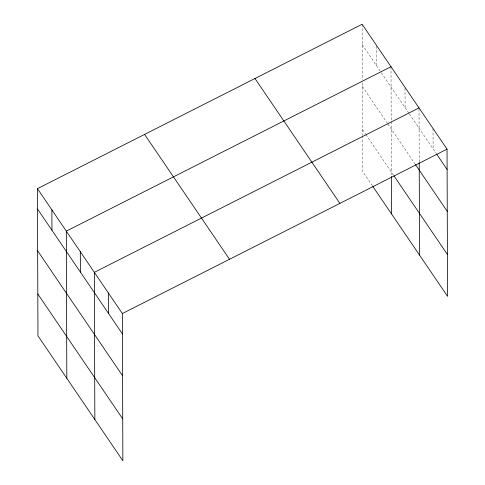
<?xml version="1.0" encoding="UTF-8"?>
<svg xmlns="http://www.w3.org/2000/svg" width="485" height="485" viewBox="0 0 485 485"><rect width="100%" height="100%" fill="white"/><g stroke="black" fill="none" stroke-linecap="round" stroke-linejoin="round"><path stroke-width="0.36" stroke-dasharray="2.42 1.82" d="M362.204 44.608L380.883 72.083M381.307 72.708L408.904 113.296M409.328 113.92L436.076 153.26M362.35 86.469L387.4 123.305M387.824 123.93L414.996 163.894M362.501 129.592L365.472 133.963M365.896 134.587L393.493 175.176M372.413 185.816L362.647 171.454L362.525 136.2M433.032 128.531L433.105 148.889M419.022 108.676L419.21 162.063M405.017 88.07L405.084 107.676M391.001 66.712L391.189 120.85M391.195 121.583L391.383 175.728M376.572 46.233L376.639 65.839M362.131 24.25L362.325 79.855M362.337 82.796L362.519 135.467"/><path stroke-width="0.73" d="M37.448 188.665L122.353 313.546L122.869 460.75L37.957 335.862L37.448 188.665L362.131 24.25L447.043 149.137L447.552 296.335L372.838 186.44M391.001 66.712L66.312 231.127L66.827 378.324M419.022 107.925L94.332 272.34L94.848 419.537M122.353 313.546L447.043 149.137M436.5 153.884L447.109 169.495M415.421 164.518L447.261 211.351M393.917 175.8L447.406 254.479M254.989 78.509L339.894 203.391M144.591 134.406L229.502 259.293M37.515 209.023L122.426 333.904M37.66 250.878L122.572 375.766M37.812 294.007L122.717 418.894M419.216 162.796L419.537 255.122M391.383 176.461L391.516 213.909M108.343 292.94L108.416 313.304M80.322 251.733L80.395 272.091M51.877 209.896L51.95 230.254"/></g></svg>
